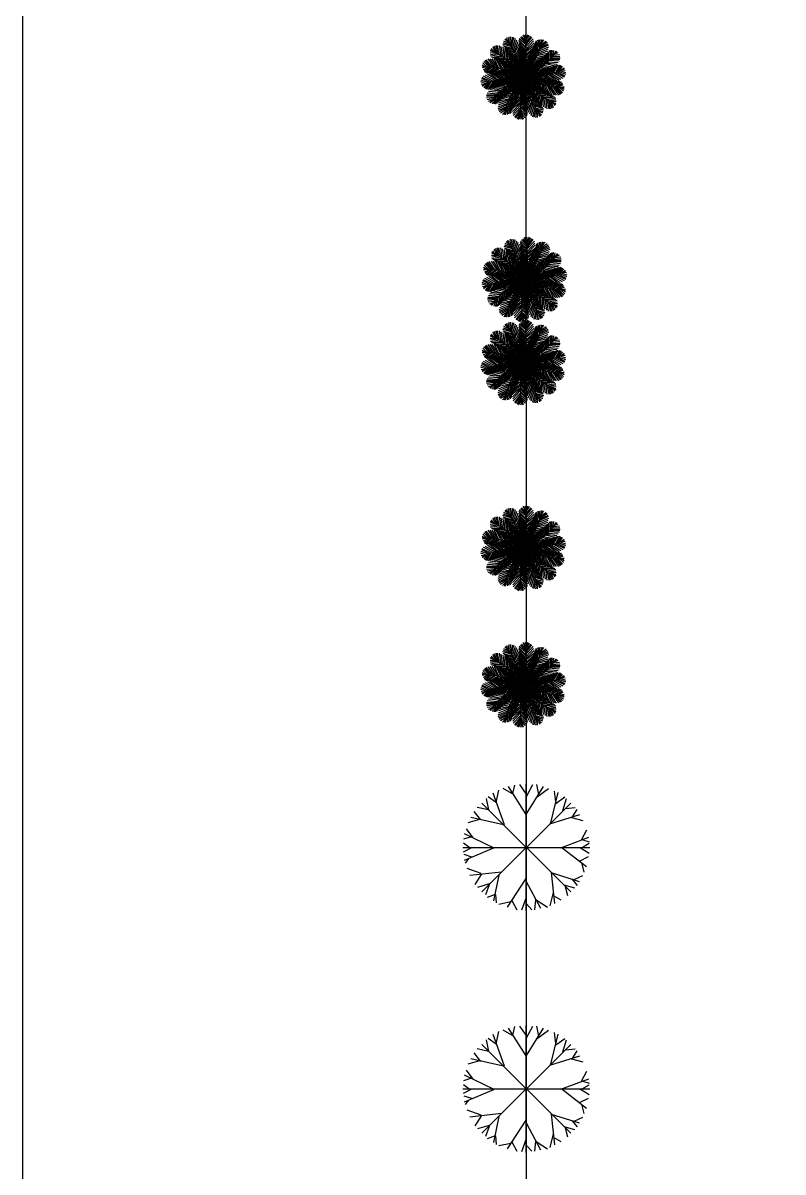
# Model space of a CAD drawing. Header units: inches. Extents: x -13968999 to -13960898, y 3615467 to 3617661.
# Drawn here: x -13968999 to -13968459, y 3616049 to 3616866 of the extents above; entities that cross this region are included whole.
import ezdxf

# ---------------------------------------------------------------- set-up
doc = ezdxf.new("R2010")
doc.units = ezdxf.units.IN
doc.layers.add('CAY', color=94, linetype='Continuous')
doc.layers.add('DIENHOA', color=3, linetype='Continuous')

# ---------------------------------------------------------------- blocks, each defined once
blk = doc.blocks.new('Cay05-mb')
at = {"layer": 'DIENHOA'}
for p, q in [((-296, 1261), (-556, 1416)), ((-7, 795), (-426, 1464)), ((-323, 1296), (-277, 1499)), ((3, 1284), (-156, 1511)), ((-2, -1524), (-2, 1524)), ((3, 1225), (152, 1511)), ((3, 807), (413, 1464)), ((301, 1272), (254, 1511)), ((263, 1213), (534, 1416)), ((-901, 902), (-957, 1177)), ((-715, 1069), (-920, 1213)), ((-528, 544), (-799, 1308)), ((-724, 1081), (-659, 1380)), ((590, 592), (767, 1320)), ((711, 1093), (673, 1356)), ((711, 1057), (925, 1213)), ((878, 890), (962, 1177)), ((-1097, 663), (-1255, 866)), ((-910, 902), (-1181, 962)), ((-1069, 1067), (1065, -1066)), ((1065, 1067), (-1069, -1066)), ((944, 938), (1176, 962)), ((1111, 735), (1223, 914)), ((-1125, 675), (-1404, 592)), ((-547, 544), (-1330, 723)), ((562, 568), (1288, 795)), ((1083, 723), (1353, 651)), ((-789, -6), (-1488, 329)), ((-1274, 233), (-1441, 448)), ((1326, 186), (1456, 424)), ((-1526, 0), (1522, 0)), ((-1320, 257), (-1507, 198)), ((-1348, -17), (-1507, 102)), ((832, -6), (1503, 245)), ((1326, -6), (1512, 102)), ((1353, 186), (1512, 138)), ((-1320, -6), (-1516, -113)), ((-789, -17), (-1497, -316)), ((-1311, -232), (-1497, -173)), ((-1386, -268), (-1469, -376)), ((860, -6), (1447, -459)), ((1279, -328), (1493, -220)), ((1298, -6), (1512, -137)), ((-1087, -627), (-1423, -507)), ((1326, -364), (1381, -591)), ((-594, -591), (-1358, -674)), ((-1087, -650), (-1236, -889)), ((-659, -662), (-789, -1283)), ((-16, -746), (-463, -1439)), ((-7, -818), (338, -1463)), ((599, -603), (673, -1343)), ((599, -603), (1270, -818)), ((1093, -758), (1223, -913)), ((1149, -770), (1353, -674)), ((-892, -877), (-1171, -961)), ((-892, -901), (-985, -1140)), ((645, -1080), (562, -1403)), ((897, -901), (1158, -973)), ((934, -937), (990, -1152)), ((-752, -1128), (-938, -1200)), ((-743, -1128), (-724, -1331)), ((-370, -1307), (-659, -1367)), ((-351, -1272), (-230, -1498)), ((-7, -1200), (-118, -1510)), ((3, -1355), (133, -1498)), ((217, -1260), (198, -1498)), ((236, -1260), (506, -1439)), ((664, -1164), (832, -1260))]:
    blk.add_line(p, q, dxfattribs=at)
blk = doc.blocks.new('Archi.Space.tree54874')
at = {"layer": 'CAY'}
for p, q in [((159.533, 90.321), (159.575, 90.456)), ((158.5, 89.758), (158.417, 90.03)), ((158.547, 89.731), (158.482, 90.05)), ((158.606, 89.695), (158.525, 90.054)), ((158.658, 89.662), (158.598, 90.049)), ((159.036, 90.012), (158.728, 90.097)), ((159.089, 89.927), (158.739, 90.043)), ((159.002, 90.064), (158.748, 90.151)), ((158.962, 90.121), (158.765, 90.208)), ((158.908, 90.196), (158.804, 90.275)), ((158.901, 90.201), (158.881, 90.341)), ((158.94, 90.153), (158.962, 90.372)), ((158.98, 90.096), (159.023, 90.377)), ((159.01, 90.052), (159.09, 90.367)), ((159.048, 89.993), (159.131, 90.352)), ((159.081, 89.941), (159.194, 90.316)), ((159.121, 89.873), (159.244, 90.257)), ((159.155, 89.811), (159.291, 90.196)), ((159.173, 89.779), (159.341, 90.127)), ((159.212, 89.701), (159.376, 90.075)), ((159.244, 89.636), (159.405, 90.03)), ((159.584, 89.993), (159.319, 90.249)), ((159.589, 89.937), (159.326, 90.196)), ((159.573, 90.092), (159.332, 90.303)), ((159.594, 89.852), (159.332, 90.142)), ((159.596, 89.787), (159.338, 90.079)), ((159.565, 90.154), (159.374, 90.343)), ((159.554, 90.223), (159.414, 90.387)), ((159.537, 90.314), (159.479, 90.43)), ((159.547, 90.261), (159.663, 90.448)), ((159.559, 90.193), (159.72, 90.427)), ((159.567, 90.14), (159.776, 90.389)), ((159.576, 90.07), (159.806, 90.358)), ((159.582, 90.009), (159.848, 90.298)), ((159.589, 89.931), (159.866, 90.223)), ((159.593, 89.86), (159.883, 90.147)), ((159.595, 89.823), (159.897, 90.064)), ((160.006, 89.707), (159.897, 90.081)), ((160.038, 89.785), (159.914, 90.133)), ((160.058, 89.837), (159.931, 90.183)), ((160.092, 89.932), (159.966, 90.226)), ((160.111, 89.991), (160.021, 90.244)), ((160.131, 90.057), (160.076, 90.266)), ((160.085, 89.911), (160.417, 90.07)), ((160.107, 89.977), (160.403, 90.111)), ((160.122, 90.028), (160.369, 90.169)), ((160.142, 90.095), (160.327, 90.214)), ((160.155, 90.147), (160.153, 90.277)), ((160.155, 90.155), (160.252, 90.258)), ((158.474, 89.773), (158.258, 89.765)), ((158.392, 89.817), (158.264, 89.843)), ((158.534, 89.739), (158.268, 89.707)), ((158.587, 89.707), (158.273, 89.649)), ((158.383, 89.818), (158.304, 89.935)), ((158.672, 89.653), (158.306, 89.606)), ((158.718, 89.622), (158.352, 89.578)), ((158.439, 89.792), (158.365, 89.999)), ((158.724, 89.618), (158.668, 90.017)), ((158.782, 89.577), (158.738, 89.983)), ((159.118, 89.879), (158.769, 89.998)), ((159.159, 89.805), (158.798, 89.953)), ((158.811, 89.556), (158.812, 89.942)), ((159.189, 89.747), (158.831, 89.898)), ((158.881, 89.503), (158.866, 89.911)), ((159.224, 89.676), (158.871, 89.825)), ((158.937, 89.457), (158.911, 89.882)), ((159.254, 89.612), (158.911, 89.747)), ((159.279, 89.555), (158.938, 89.692)), ((159.314, 89.472), (158.957, 89.647)), ((158.992, 89.412), (158.971, 89.843)), ((159.061, 89.35), (159.019, 89.809)), ((159.121, 89.293), (159.085, 89.76)), ((159.18, 89.235), (159.14, 89.716)), ((159.225, 89.187), (159.215, 89.65)), ((159.27, 89.139), (159.269, 89.6)), ((159.273, 89.571), (159.441, 89.969)), ((159.308, 89.485), (159.47, 89.917)), ((159.569, 89.301), (159.332, 89.628)), ((159.577, 89.364), (159.336, 89.677)), ((159.338, 89.408), (159.508, 89.845)), ((159.583, 89.417), (159.341, 89.735)), ((159.597, 89.708), (159.343, 89.995)), ((159.589, 89.485), (159.344, 89.798)), ((159.594, 89.575), (159.345, 89.846)), ((159.596, 89.637), (159.346, 89.908)), ((159.365, 89.33), (159.538, 89.78)), ((159.386, 89.267), (159.578, 89.689)), ((159.405, 89.204), (159.604, 89.62)), ((159.574, 89.335), (159.925, 89.666)), ((159.583, 89.417), (159.925, 89.737)), ((159.59, 89.499), (159.923, 89.819)), ((159.595, 89.592), (159.919, 89.878)), ((159.597, 89.736), (159.906, 90.002)), ((159.597, 89.663), (159.913, 89.949)), ((159.745, 89.22), (159.673, 89.618)), ((159.779, 89.274), (159.698, 89.66)), ((159.808, 89.319), (159.727, 89.71)), ((159.842, 89.378), (159.758, 89.766)), ((159.886, 89.457), (159.78, 89.809)), ((159.915, 89.512), (159.807, 89.864)), ((159.947, 89.575), (159.843, 89.944)), ((159.98, 89.647), (159.874, 90.021)), ((159.927, 89.535), (160.335, 89.655)), ((159.959, 89.6), (160.353, 89.706)), ((159.995, 89.68), (160.372, 89.765)), ((160.009, 89.714), (160.394, 89.847)), ((160.036, 89.779), (160.412, 89.922)), ((160.064, 89.852), (160.428, 89.998)), ((160.148, 89.26), (160.203, 89.625)), ((160.204, 89.304), (160.27, 89.681)), ((160.265, 89.354), (160.332, 89.737)), ((160.315, 89.396), (160.378, 89.781)), ((160.378, 89.453), (160.417, 89.82)), ((160.418, 89.491), (160.454, 89.859)), ((160.489, 89.562), (160.503, 89.882)), ((160.522, 89.596), (160.848, 89.588)), ((160.532, 89.607), (160.561, 89.874)), ((160.559, 89.636), (160.842, 89.656)), ((160.579, 89.658), (160.62, 89.87)), ((160.605, 89.688), (160.824, 89.714)), ((160.64, 89.728), (160.694, 89.847)), ((160.644, 89.736), (160.775, 89.787)), ((158.083, 89.249), (157.961, 89.32)), ((158.091, 89.251), (157.965, 89.22)), ((158.145, 89.249), (157.988, 89.403)), ((158.184, 89.247), (157.993, 89.147)), ((158.214, 89.245), (158.022, 89.454)), ((158.253, 89.242), (158.027, 89.099)), ((158.315, 89.237), (158.057, 89.048)), ((158.268, 89.241), (158.072, 89.501)), ((158.415, 89.225), (158.106, 89.024)), ((158.337, 89.234), (158.108, 89.523)), ((158.47, 89.217), (158.159, 89.019)), ((158.399, 89.227), (158.176, 89.55)), ((158.554, 89.203), (158.213, 89.013)), ((158.477, 89.216), (158.254, 89.552)), ((158.618, 89.191), (158.276, 89.005)), ((158.547, 89.205), (158.331, 89.551)), ((158.695, 89.175), (158.359, 88.991)), ((158.788, 89.573), (158.398, 89.55)), ((158.582, 89.198), (158.415, 89.547)), ((158.84, 89.534), (158.452, 89.514)), ((158.668, 89.181), (158.478, 89.542)), ((158.902, 89.486), (158.52, 89.466)), ((158.739, 89.164), (158.531, 89.536)), ((158.958, 89.441), (158.59, 89.414)), ((158.808, 89.146), (158.601, 89.526)), ((159.004, 89.401), (158.638, 89.375)), ((158.897, 89.121), (158.66, 89.517)), ((159.072, 89.34), (158.675, 89.344)), ((159.121, 89.293), (158.722, 89.302)), ((158.976, 89.096), (158.74, 89.501)), ((159.159, 89.256), (158.765, 89.262)), ((159.204, 89.21), (158.8, 89.229)), ((159.054, 89.069), (158.809, 89.485)), ((159.199, 88.878), (158.877, 89.172)), ((159.116, 89.046), (158.906, 89.459)), ((159.278, 88.88), (158.961, 89.178)), ((159.177, 89.021), (158.976, 89.437)), ((159.338, 89.408), (158.982, 89.589)), ((159.356, 89.357), (159.003, 89.535)), ((159.376, 89.297), (159.02, 89.489)), ((159.394, 89.241), (159.047, 89.409)), ((159.34, 88.88), (159.061, 89.18)), ((159.412, 89.178), (159.065, 89.348)), ((159.228, 89), (159.066, 89.405)), ((159.428, 89.121), (159.087, 89.268)), ((159.442, 89.065), (159.104, 89.197)), ((159.3, 88.967), (159.143, 89.374)), ((159.399, 88.879), (159.147, 89.179)), ((159.356, 88.941), (159.235, 89.332)), ((159.511, 88.992), (159.264, 89.266)), ((159.464, 88.877), (159.265, 89.172)), ((159.528, 89.063), (159.28, 89.329)), ((159.539, 89.12), (159.296, 89.4)), ((159.307, 89.097), (159.336, 89.532)), ((159.55, 89.178), (159.311, 89.481)), ((159.408, 88.914), (159.312, 89.294)), ((159.561, 89.243), (159.321, 89.544)), ((159.357, 89.037), (159.392, 89.471)), ((159.507, 88.906), (159.386, 89.244)), ((159.396, 88.988), (159.457, 89.394)), ((159.466, 88.884), (159.415, 89.236)), ((159.42, 89.151), (159.635, 89.53)), ((159.432, 88.942), (159.51, 89.326)), ((159.439, 89.074), (159.659, 89.45)), ((159.453, 89.014), (159.684, 89.353)), ((159.559, 88.967), (159.455, 89.321)), ((159.466, 88.957), (159.702, 89.268)), ((159.471, 88.889), (159.578, 89.229)), ((159.604, 89.024), (159.497, 89.371)), ((159.516, 89.012), (159.871, 89.217)), ((159.518, 88.892), (159.555, 89.249)), ((159.521, 88.874), (159.71, 89.179)), ((159.53, 89.073), (159.891, 89.316)), ((159.639, 89.07), (159.541, 89.428)), ((159.545, 89.15), (159.904, 89.398)), ((159.555, 89.205), (159.915, 89.493)), ((159.565, 89.27), (159.921, 89.566)), ((159.674, 89.118), (159.591, 89.495)), ((159.591, 88.924), (159.651, 89.288)), ((159.601, 88.872), (159.813, 89.174)), ((159.712, 89.172), (159.627, 89.547)), ((159.656, 88.956), (159.71, 89.315)), ((159.674, 88.872), (159.878, 89.172)), ((159.69, 89.14), (160.14, 89.243)), ((159.708, 88.982), (159.775, 89.347)), ((159.727, 89.194), (160.177, 89.307)), ((159.732, 88.873), (159.95, 89.173)), ((159.76, 89.01), (159.848, 89.386)), ((159.764, 89.249), (160.224, 89.395)), ((159.79, 88.875), (160.033, 89.176)), ((159.808, 89.319), (160.255, 89.459)), ((159.818, 89.042), (159.904, 89.417)), ((159.849, 89.39), (160.288, 89.533)), ((159.856, 88.879), (160.097, 89.18)), ((159.868, 89.072), (159.976, 89.462)), ((159.894, 89.472), (160.31, 89.588)), ((159.915, 88.884), (160.181, 89.189)), ((159.922, 89.105), (160.017, 89.488)), ((159.968, 89.134), (160.065, 89.521)), ((159.978, 88.89), (160.229, 89.195)), ((160.025, 89.172), (160.116, 89.558)), ((160.031, 88.897), (160.287, 89.203)), ((160.036, 89.18), (160.493, 89.118)), ((160.098, 89.223), (160.155, 89.587)), ((160.099, 88.906), (160.349, 89.214)), ((160.112, 89.233), (160.537, 89.158)), ((160.169, 89.276), (160.589, 89.207)), ((160.188, 88.921), (160.397, 89.224)), ((160.226, 89.321), (160.626, 89.245)), ((160.248, 88.933), (160.457, 89.237)), ((160.293, 89.377), (160.669, 89.291)), ((160.318, 88.948), (160.541, 89.259)), ((160.32, 89.401), (160.725, 89.354)), ((160.373, 89.449), (160.774, 89.414)), ((160.395, 88.966), (160.622, 89.282)), ((160.43, 89.503), (160.821, 89.475)), ((160.458, 88.983), (160.682, 89.302)), ((160.474, 89.546), (160.842, 89.546)), ((160.539, 89.007), (160.734, 89.32)), ((160.592, 89.024), (160.784, 89.339)), ((160.687, 89.057), (160.838, 89.338)), ((160.746, 89.078), (160.887, 89.306)), ((160.81, 89.104), (160.939, 89.278)), ((160.895, 89.141), (160.995, 89.224)), ((158.18, 88.659), (157.915, 88.764)), ((158.23, 88.679), (157.94, 88.827)), ((158.295, 88.703), (157.963, 88.863)), ((158.354, 88.723), (158.013, 88.917)), ((158.428, 88.747), (158.082, 88.952)), ((158.496, 88.767), (158.152, 88.985)), ((158.422, 88.745), (158.228, 88.432)), ((158.532, 88.776), (158.23, 89.018)), ((158.504, 88.769), (158.279, 88.45)), ((158.616, 88.798), (158.288, 89.04)), ((158.687, 88.814), (158.339, 89.058)), ((158.567, 88.786), (158.34, 88.469)), ((158.757, 88.828), (158.406, 89.08)), ((158.643, 88.804), (158.42, 88.493)), ((158.764, 89.158), (158.445, 88.974)), ((158.849, 88.843), (158.463, 89.097)), ((158.824, 89.142), (158.504, 88.96)), ((158.713, 88.819), (158.505, 88.515)), ((158.93, 88.855), (158.542, 89.118)), ((158.911, 89.117), (158.551, 88.948)), ((158.774, 88.831), (158.565, 88.528)), ((159.013, 88.865), (158.612, 89.133)), ((158.976, 89.096), (158.612, 88.931)), ((158.862, 88.846), (158.612, 88.537)), ((159.12, 88.696), (158.667, 88.79)), ((159.027, 89.079), (158.668, 88.913)), ((158.93, 88.855), (158.675, 88.548)), ((159.078, 88.87), (158.71, 89.151)), ((159.086, 89.057), (158.714, 88.898)), ((159.178, 88.729), (158.728, 88.831)), ((158.984, 88.861), (158.732, 88.557)), ((159.047, 88.868), (158.78, 88.563)), ((159.144, 88.875), (158.783, 89.162)), ((159.141, 89.036), (158.793, 88.869)), ((159.226, 88.755), (158.809, 88.881)), ((159.202, 89.011), (158.853, 88.845)), ((159.244, 89.167), (158.859, 89.168)), ((159.105, 88.872), (158.864, 88.572)), ((159.296, 88.792), (158.881, 88.922)), ((159.288, 89.118), (158.902, 89.121)), ((159.171, 88.876), (158.928, 88.576)), ((159.256, 88.987), (158.929, 88.812)), ((159.326, 89.074), (158.956, 89.058)), ((159.352, 88.819), (158.97, 88.968)), ((159.39, 88.769), (158.981, 88.738)), ((159.309, 88.963), (158.994, 88.781)), ((159.364, 89.029), (159.001, 89.002)), ((159.23, 88.879), (159.011, 88.579)), ((159.427, 88.814), (159.036, 88.804)), ((159.409, 88.972), (159.041, 88.95)), ((159.405, 88.843), (159.049, 89.004)), ((159.374, 88.932), (159.053, 88.752)), ((159.288, 88.88), (159.084, 88.58)), ((159.457, 88.909), (159.101, 88.866)), ((159.459, 88.797), (159.111, 88.618)), ((159.47, 88.864), (159.115, 88.892)), ((159.458, 88.994), (159.117, 89.133)), ((159.474, 88.916), (159.134, 89.032)), ((159.445, 88.895), (159.143, 88.702)), ((159.476, 88.86), (159.144, 88.732)), ((159.361, 88.88), (159.149, 88.578)), ((159.466, 88.87), (159.158, 89.049)), ((159.253, 88.77), (159.186, 88.405)), ((159.492, 88.915), (159.236, 89.167)), ((159.484, 88.86), (159.24, 88.6)), ((159.305, 88.796), (159.251, 88.437)), ((159.44, 88.878), (159.252, 88.572)), ((159.496, 88.795), (159.259, 88.484)), ((159.371, 88.827), (159.311, 88.464)), ((159.49, 88.863), (159.384, 88.523)), ((159.403, 88.785), (159.506, 88.431)), ((159.443, 88.86), (159.406, 88.503)), ((159.45, 88.76), (159.697, 88.486)), ((159.529, 88.81), (159.451, 88.426)), ((159.454, 88.845), (159.575, 88.508)), ((159.47, 88.837), (159.726, 88.585)), ((159.478, 88.892), (159.721, 89.152)), ((159.485, 88.892), (159.817, 89.02)), ((159.488, 88.836), (159.827, 88.72)), ((159.492, 88.888), (159.847, 88.86)), ((159.495, 88.868), (159.546, 88.516)), ((159.496, 88.882), (159.803, 88.703)), ((159.497, 88.875), (159.696, 88.58)), ((159.502, 88.955), (159.85, 89.133)), ((159.504, 88.843), (159.861, 88.886)), ((159.565, 88.763), (159.504, 88.358)), ((159.504, 88.758), (159.845, 88.619)), ((159.516, 88.857), (159.819, 89.05)), ((159.534, 88.938), (159.926, 88.947)), ((159.552, 88.78), (159.92, 88.802)), ((159.553, 88.837), (159.649, 88.458)), ((159.556, 88.909), (159.913, 88.747)), ((159.563, 88.873), (159.814, 88.573)), ((159.572, 88.983), (159.98, 89.014)), ((159.587, 88.82), (159.909, 89)), ((159.598, 88.723), (159.96, 88.75)), ((159.606, 88.811), (159.727, 88.42)), ((159.609, 88.933), (159.991, 88.784)), ((159.61, 89.032), (160.041, 89.094)), ((159.621, 88.872), (159.9, 88.571)), ((159.653, 88.789), (159.967, 88.97)), ((159.658, 89.095), (160.088, 89.163)), ((159.662, 88.785), (159.818, 88.378)), ((159.665, 88.96), (160.08, 88.83)), ((159.683, 88.872), (160.001, 88.574)), ((159.706, 88.764), (160.032, 88.94)), ((159.734, 88.752), (159.896, 88.347)), ((159.735, 88.996), (160.153, 88.871)), ((159.76, 88.741), (160.108, 88.907)), ((159.762, 88.874), (160.084, 88.58)), ((159.784, 89.023), (160.234, 88.921)), ((159.818, 88.877), (160.179, 88.59)), ((159.821, 88.716), (160.168, 88.883)), ((159.841, 89.056), (160.295, 88.962)), ((159.875, 88.695), (160.247, 88.854)), ((159.883, 88.881), (160.252, 88.6)), ((159.898, 89.089), (160.375, 89.021)), ((159.935, 88.673), (160.294, 88.838)), ((159.949, 88.887), (160.35, 88.619)), ((159.968, 89.134), (160.431, 89.065)), ((159.986, 88.656), (160.349, 88.821)), ((160.031, 88.897), (160.419, 88.634)), ((160.051, 88.635), (160.41, 88.804)), ((160.113, 88.908), (160.498, 88.655)), ((160.137, 88.61), (160.457, 88.792)), ((160.197, 88.594), (160.517, 88.778)), ((160.204, 88.924), (160.555, 88.671)), ((160.266, 88.577), (160.603, 88.761)), ((160.274, 88.938), (160.623, 88.693)), ((160.344, 88.561), (160.685, 88.747)), ((160.345, 88.954), (160.673, 88.711)), ((160.43, 88.975), (160.732, 88.734)), ((160.465, 88.985), (160.809, 88.767)), ((160.533, 89.005), (160.879, 88.8)), ((160.608, 89.029), (160.948, 88.835)), ((160.666, 89.049), (160.998, 88.889)), ((160.732, 89.073), (161.021, 88.925)), ((160.782, 89.093), (161.046, 88.988)), ((160.846, 89.119), (161.054, 89.048)), ((160.902, 89.146), (161.042, 89.135)), ((158.115, 88.632), (157.907, 88.703)), ((158.06, 88.606), (157.919, 88.617)), ((158.066, 88.611), (157.966, 88.528)), ((158.152, 88.648), (158.023, 88.474)), ((158.216, 88.673), (158.074, 88.446)), ((158.274, 88.695), (158.123, 88.413)), ((158.369, 88.728), (158.178, 88.413)), ((158.588, 88.303), (158.187, 88.338)), ((158.641, 88.351), (158.236, 88.398)), ((158.669, 88.374), (158.292, 88.461)), ((158.736, 88.431), (158.335, 88.507)), ((158.793, 88.476), (158.373, 88.545)), ((158.85, 88.518), (158.424, 88.594)), ((158.925, 88.572), (158.468, 88.634)), ((158.994, 88.618), (158.53, 88.686)), ((158.647, 88.356), (158.583, 87.97)), ((159.064, 88.663), (158.586, 88.731)), ((158.696, 88.398), (158.629, 88.015)), ((159.112, 88.361), (158.673, 88.218)), ((158.757, 88.448), (158.691, 88.071)), ((159.154, 88.433), (158.707, 88.293)), ((159.198, 88.503), (158.738, 88.357)), ((158.814, 88.492), (158.758, 88.127)), ((159.234, 88.558), (158.785, 88.445)), ((158.863, 88.528), (158.806, 88.165)), ((159.271, 88.612), (158.822, 88.508)), ((158.937, 88.58), (158.845, 88.194)), ((159.304, 88.657), (158.873, 88.589)), ((158.994, 88.618), (158.896, 88.231)), ((159.351, 88.72), (158.92, 88.657)), ((159.039, 88.647), (158.945, 88.264)), ((159.093, 88.68), (158.985, 88.29)), ((159.388, 88.417), (159.036, 88.086)), ((159.379, 88.335), (159.036, 88.015)), ((159.396, 88.482), (159.041, 88.186)), ((159.407, 88.547), (159.047, 88.259)), ((159.144, 88.71), (159.058, 88.334)), ((159.416, 88.602), (159.058, 88.354)), ((159.432, 88.679), (159.071, 88.436)), ((159.445, 88.74), (159.09, 88.535)), ((159.201, 88.742), (159.113, 88.366)), ((159.119, 88.374), (159.204, 87.986)), ((159.154, 88.433), (159.234, 88.041)), ((159.182, 88.478), (159.263, 88.092)), ((159.216, 88.531), (159.289, 88.133)), ((159.249, 88.58), (159.334, 88.204)), ((159.508, 88.738), (159.277, 88.399)), ((159.287, 88.634), (159.371, 88.257)), ((159.522, 88.678), (159.302, 88.302)), ((159.322, 88.681), (159.42, 88.324)), ((159.542, 88.601), (159.326, 88.222)), ((159.357, 88.728), (159.465, 88.381)), ((159.557, 88.548), (159.357, 88.132)), ((159.379, 88.335), (159.621, 88.017)), ((159.576, 88.485), (159.384, 88.063)), ((159.384, 88.388), (159.625, 88.075)), ((159.392, 88.451), (159.63, 88.124)), ((159.401, 88.509), (159.64, 88.207)), ((159.411, 88.574), (159.65, 88.271)), ((159.422, 88.632), (159.665, 88.352)), ((159.596, 88.422), (159.423, 87.971)), ((159.434, 88.689), (159.681, 88.423)), ((159.624, 88.344), (159.454, 87.907)), ((159.52, 88.687), (159.858, 88.555)), ((159.534, 88.631), (159.874, 88.484)), ((159.549, 88.574), (159.896, 88.404)), ((159.568, 88.511), (159.915, 88.343)), ((159.604, 88.715), (159.569, 88.281)), ((159.585, 88.455), (159.941, 88.263)), ((159.605, 88.395), (159.958, 88.217)), ((159.624, 88.344), (159.979, 88.163)), ((159.655, 88.655), (159.625, 88.22)), ((159.635, 88.678), (160.005, 88.694)), ((159.673, 88.633), (160.059, 88.631)), ((159.692, 88.613), (159.692, 88.152)), ((159.718, 88.584), (160.103, 88.584)), ((159.736, 88.565), (159.746, 88.101)), ((159.758, 88.542), (160.162, 88.523)), ((159.782, 88.517), (159.821, 88.036)), ((159.785, 88.731), (159.986, 88.315)), ((159.802, 88.496), (160.197, 88.489)), ((159.84, 88.459), (160.239, 88.45)), ((159.84, 88.459), (159.877, 87.991)), ((159.846, 88.706), (160.056, 88.293)), ((159.89, 88.412), (160.287, 88.408)), ((159.9, 88.402), (159.942, 87.943)), ((159.907, 88.683), (160.152, 88.267)), ((159.957, 88.351), (160.324, 88.377)), ((159.97, 88.34), (159.991, 87.908)), ((159.986, 88.656), (160.221, 88.251)), ((160.004, 88.311), (160.372, 88.338)), ((160.064, 88.631), (160.301, 88.235)), ((160.154, 88.605), (160.36, 88.226)), ((160.223, 88.588), (160.43, 88.216)), ((160.293, 88.571), (160.484, 88.21)), ((160.379, 88.554), (160.546, 88.205)), ((160.407, 88.548), (160.748, 88.739)), ((160.415, 88.547), (160.63, 88.201)), ((160.485, 88.536), (160.708, 88.2)), ((160.491, 88.535), (160.802, 88.733)), ((160.546, 88.527), (160.856, 88.728)), ((160.563, 88.525), (160.785, 88.202)), ((160.624, 88.517), (160.853, 88.229)), ((160.646, 88.515), (160.905, 88.703)), ((160.693, 88.511), (160.89, 88.251)), ((160.708, 88.51), (160.934, 88.653)), ((160.747, 88.507), (160.939, 88.297)), ((160.777, 88.505), (160.968, 88.605)), ((160.816, 88.503), (160.973, 88.349)), ((160.87, 88.501), (160.996, 88.532)), ((160.878, 88.503), (161, 88.432)), ((158.439, 88.155), (158.114, 88.164)), ((158.487, 88.206), (158.119, 88.206)), ((158.403, 88.116), (158.119, 88.096)), ((158.356, 88.064), (158.138, 88.038)), ((158.532, 88.249), (158.141, 88.276)), ((158.318, 88.016), (158.186, 87.965)), ((158.321, 88.023), (158.267, 87.905)), ((158.382, 88.094), (158.341, 87.882)), ((158.429, 88.145), (158.4, 87.878)), ((158.472, 88.19), (158.458, 87.87)), ((158.543, 88.26), (158.508, 87.893)), ((158.897, 87.899), (158.533, 87.754)), ((158.584, 88.299), (158.545, 87.932)), ((158.925, 87.973), (158.549, 87.83)), ((158.952, 88.038), (158.567, 87.905)), ((158.967, 88.072), (158.59, 87.986)), ((159.003, 88.151), (158.609, 88.046)), ((159.035, 88.217), (158.626, 88.097)), ((159.067, 88.28), (158.651, 88.163)), ((158.903, 87.915), (159.031, 87.568)), ((158.923, 87.967), (159.047, 87.619)), ((158.955, 88.045), (159.065, 87.671)), ((158.981, 88.105), (159.087, 87.731)), ((159.015, 88.176), (159.119, 87.808)), ((159.372, 88.252), (159.039, 87.933)), ((159.367, 88.16), (159.042, 87.874)), ((159.046, 88.24), (159.155, 87.888)), ((159.365, 88.089), (159.049, 87.803)), ((159.365, 88.016), (159.055, 87.75)), ((159.366, 87.928), (159.064, 87.688)), ((159.075, 88.295), (159.182, 87.943)), ((159.368, 87.892), (159.079, 87.605)), ((159.364, 88.043), (159.618, 87.757)), ((159.365, 88.115), (159.616, 87.844)), ((159.365, 87.965), (159.623, 87.673)), ((159.367, 88.176), (159.616, 87.905)), ((159.368, 87.9), (159.629, 87.609)), ((159.373, 88.266), (159.617, 87.954)), ((159.653, 88.267), (159.491, 87.835)), ((159.689, 88.181), (159.52, 87.783)), ((159.718, 88.116), (159.557, 87.722)), ((159.749, 88.051), (159.586, 87.677)), ((159.789, 87.973), (159.621, 87.625)), ((159.648, 88.28), (160.004, 88.105)), ((159.806, 87.941), (159.67, 87.556)), ((159.682, 88.197), (160.024, 88.06)), ((159.707, 88.14), (160.05, 88.005)), ((159.737, 88.075), (160.09, 87.927)), ((159.772, 88.005), (160.131, 87.854)), ((159.802, 87.947), (160.164, 87.799)), ((160.024, 88.294), (160.05, 87.869)), ((160.059, 88.266), (160.441, 88.285)), ((160.081, 88.249), (160.096, 87.841)), ((160.121, 88.218), (160.51, 88.237)), ((160.15, 88.196), (160.15, 87.809)), ((160.174, 88.179), (160.563, 88.202)), ((160.18, 88.174), (160.224, 87.769)), ((160.238, 88.134), (160.293, 87.735)), ((160.243, 88.13), (160.609, 88.173)), ((160.289, 88.099), (160.655, 88.146)), ((160.303, 88.09), (160.363, 87.703)), ((160.355, 88.057), (160.437, 87.698)), ((160.374, 88.045), (160.689, 88.103)), ((160.415, 88.021), (160.479, 87.702)), ((160.428, 88.013), (160.694, 88.045)), ((160.461, 87.994), (160.544, 87.722)), ((160.488, 87.979), (160.704, 87.987)), ((160.522, 87.96), (160.597, 87.753)), ((160.57, 87.935), (160.697, 87.909)), ((160.578, 87.934), (160.657, 87.817)), ((158.877, 87.841), (158.545, 87.682)), ((158.855, 87.775), (158.558, 87.641)), ((158.839, 87.724), (158.592, 87.583)), ((158.82, 87.657), (158.635, 87.538)), ((158.806, 87.597), (158.71, 87.494)), ((158.806, 87.605), (158.808, 87.475)), ((158.83, 87.694), (158.886, 87.486)), ((158.85, 87.761), (158.94, 87.508)), ((158.87, 87.82), (158.996, 87.526)), ((159.372, 87.821), (159.095, 87.529)), ((159.379, 87.743), (159.114, 87.454)), ((159.386, 87.681), (159.156, 87.394)), ((159.395, 87.612), (159.185, 87.363)), ((159.403, 87.559), (159.241, 87.325)), ((159.414, 87.491), (159.299, 87.303)), ((159.373, 87.815), (159.635, 87.556)), ((159.377, 87.759), (159.643, 87.503)), ((159.388, 87.659), (159.629, 87.449)), ((159.397, 87.598), (159.587, 87.409)), ((159.407, 87.529), (159.548, 87.365)), ((159.841, 87.879), (159.717, 87.495)), ((159.881, 87.811), (159.767, 87.436)), ((159.913, 87.758), (159.831, 87.4)), ((159.844, 87.873), (160.193, 87.753)), ((159.951, 87.7), (159.871, 87.385)), ((159.872, 87.825), (160.222, 87.709)), ((159.925, 87.74), (160.234, 87.655)), ((159.982, 87.656), (159.938, 87.375)), ((159.96, 87.688), (160.213, 87.601)), ((159.999, 87.631), (160.197, 87.544)), ((160.022, 87.599), (159.999, 87.38)), ((160.054, 87.556), (160.157, 87.477)), ((160.06, 87.551), (160.081, 87.411)), ((159.428, 87.431), (159.386, 87.296)), ((159.424, 87.438), (159.483, 87.322))]:
    blk.add_line(p, q, dxfattribs=at)
for centre, start, end in [((156.467, 88.352), 9.8635, 39.6102), ((156.538, 89.711), 344.1492, 13.8959), ((157.192, 90.905), 318.4349, 348.1816), ((156.993, 87.096), 35.5778, 65.3245), ((158.299, 91.697), 292.7206, 322.4673), ((158.012, 86.193), 61.292, 91.0387), ((159.64, 91.93), 267.0063, 296.753), ((159.321, 85.822), 87.0063, 116.753), ((160.662, 86.055), 112.7206, 142.4673), ((161.769, 86.847), 138.4349, 168.1816), ((162.423, 88.041), 164.1492, 193.8959), ((160.95, 91.559), 241.292, 271.0387), ((162.494, 89.4), 189.8635, 219.6102), ((161.968, 90.655), 215.5778, 245.3245)]:
    blk.add_arc(centre, 3.059, start, end, dxfattribs=at)

msp = doc.modelspace()

# ---------------------------------------------------------------- linework, layer by layer
for q in [(-13968641.62, 3616907.49), (-13968641.62, 3615935.24)]:
    msp.add_line((-13968641.62, 3616623.74), q)
at = {"color": 9, "true_color": 0xc7c8ca}
msp.add_lwpolyline([(-13968999.24, 3617661.3), (-13965596.1, 3617661.3), (-13965596.1, 3615467.24), (-13968999.24, 3615467.24)], close=True, dxfattribs=at)

# ---------------------------------------------------------------- block references
at = {"xscale": 19.14981360255982, "yscale": 19.14981360255982, "zscale": 19.14981360255982}
for p in [(-13971697.81, 3615125.26), (-13971696.91, 3614981.35), (-13971697.81, 3614922.32), (-13971697.81, 3614790.13), (-13971697.81, 3614693.14)]:
    msp.add_blockref('Archi.Space.tree54874', p, dxfattribs=at)
at = {"layer": 'CAY', "xscale": 0.02958440602070176, "yscale": 0.02958440602070176, "zscale": 0.02958440602070176}
for p in [(-13968641.55, 3616279.47), (-13968641.55, 3616107.75)]:
    msp.add_blockref('Cay05-mb', p, dxfattribs=at)

doc.saveas('drawing.dxf')
